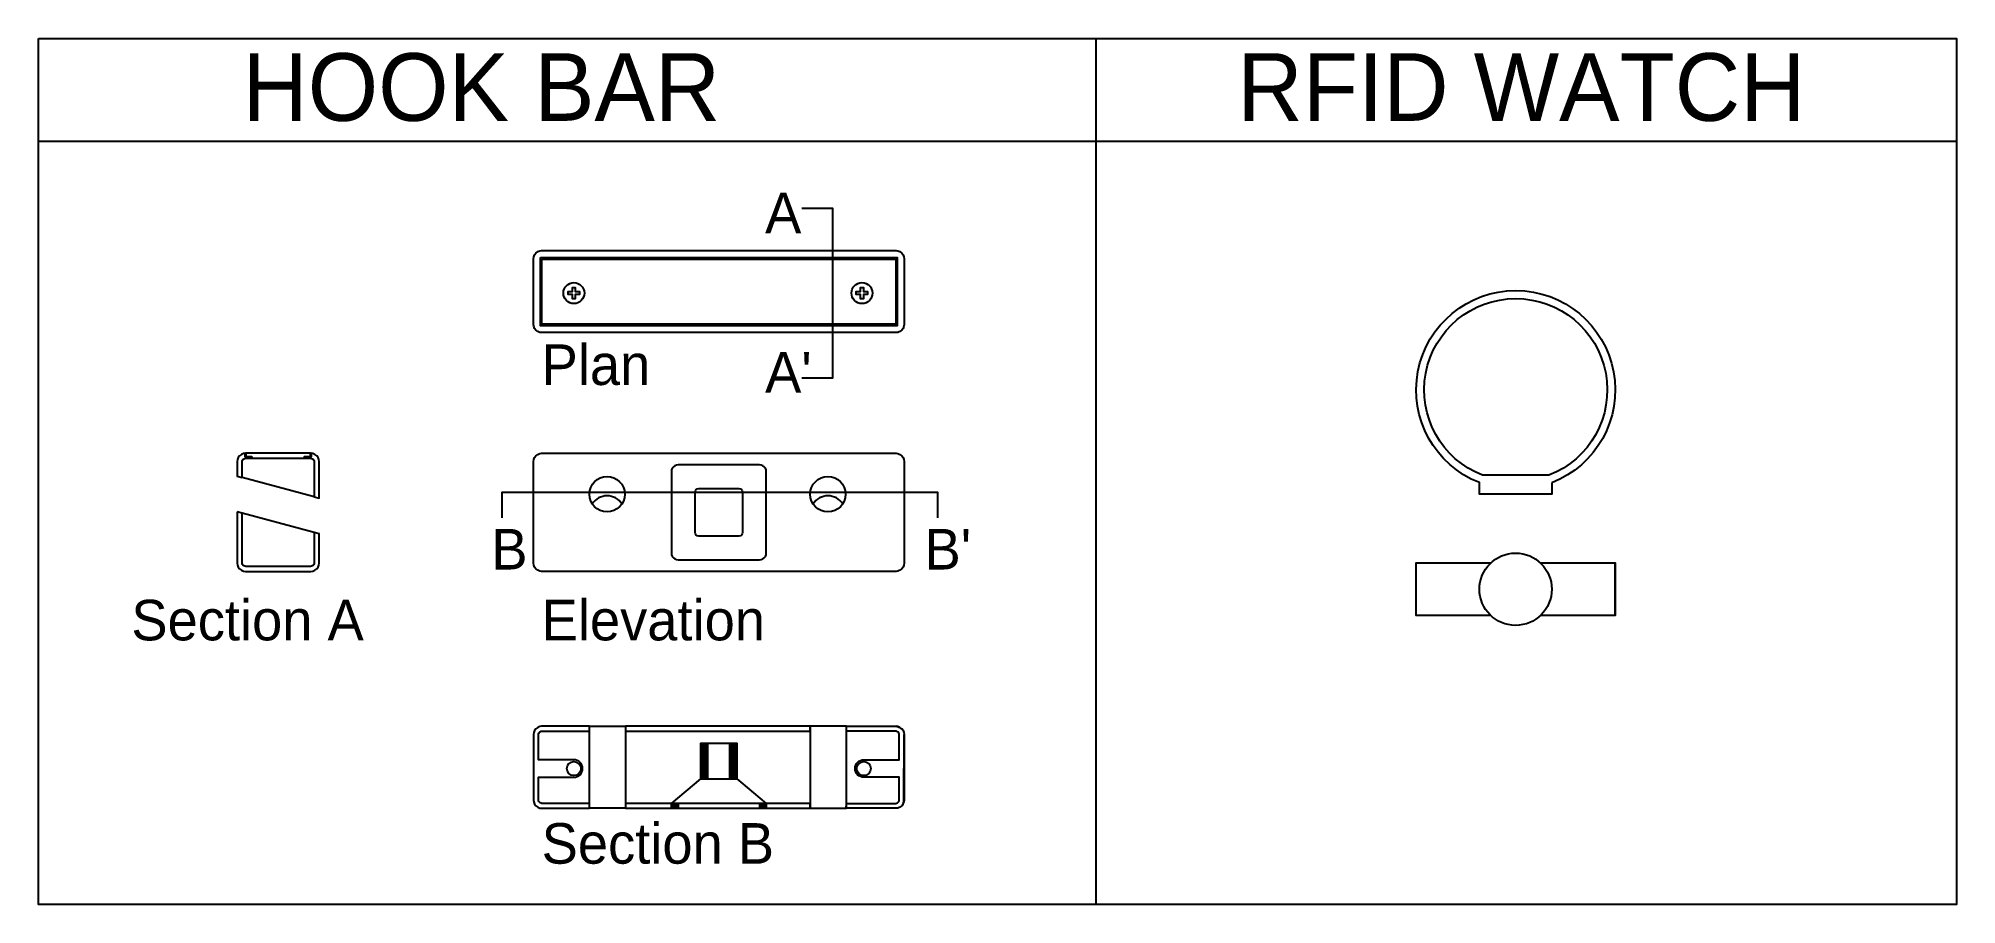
# Model space of a CAD drawing. Header units: millimetres. Extents: x 0 to 532, y 0 to 240.
import ezdxf

# ---------------------------------------------------------------- set-up
doc = ezdxf.new("R2010")
doc.units = ezdxf.units.MM
doc.layers.add('SectionCutEdges', color=10, linetype='Continuous')
doc.layers.add('Text layer', color=140, linetype='Continuous', plot=False)

msp = doc.modelspace()

# ---------------------------------------------------------------- linework, layer by layer
for p, q in [((292.99, 240.18), (292.99, 0)), ((76.44, 113.05), (56.44, 118.41)), ((76.44, 103.14), (56.44, 108.5)), ((381.76, 80.16), (381.76, 94.74)), ((436.9, 80.16), (436.9, 94.74)), ((152.7, 28.09), (152.7, 48.09)), ((223.87, 26.72), (223.87, 49.46)), ((183.61, 38.85), (183.61, 44.76)), ((183.8, 34.92), (183.8, 44.76)), ((184.1, 34.92), (184.1, 44.76)), ((184.5, 34.92), (184.5, 44.76)), ((184.96, 34.92), (184.96, 44.76)), ((185.45, 34.92), (185.45, 44.76)), ((191.63, 34.92), (191.63, 44.76)), ((192.12, 34.92), (192.12, 44.76)), ((192.58, 34.92), (192.58, 44.76)), ((192.98, 34.92), (192.98, 44.76)), ((193.28, 34.92), (193.28, 44.76)), ((193.47, 38.85), (193.47, 44.76)), ((183.61, 34.92), (183.61, 38.85)), ((193.47, 34.92), (193.47, 38.85)), ((183.54, 34.92), (193.54, 34.92)), ((175.64, 28.08), (175.64, 26.72)), ((175.94, 28.08), (175.94, 26.72)), ((176.34, 28.08), (176.34, 26.72)), ((176.8, 28.08), (176.8, 26.72)), ((177.3, 28.08), (177.3, 26.72)), ((199.78, 28.08), (199.78, 26.72)), ((200.28, 28.08), (200.28, 26.72)), ((200.74, 28.08), (200.74, 26.72)), ((201.14, 28.08), (201.14, 26.72)), ((201.44, 28.08), (201.44, 26.72))]:
    msp.add_line(p, q)
for points in [[(0, 240.18), (531.5, 240.18), (531.5, 0), (0, 0)], [(0, 240.18), (531.5, 240.18), (531.5, 211.62), (0, 211.62)], [(238.16, 181.27), (238.73, 181.04), (239.23, 180.66), (239.61, 180.16), (239.84, 179.59), (239.91, 179.06), (239.91, 160.88), (239.84, 160.35), (239.61, 159.78), (239.23, 159.28), (238.73, 158.9), (238.16, 158.67), (237.64, 158.6), (139.44, 158.6), (138.92, 158.67), (138.35, 158.9), (137.85, 159.28), (137.47, 159.78), (137.24, 160.35), (137.17, 160.88), (137.17, 179.06), (137.24, 179.59), (137.47, 180.16), (137.85, 180.66), (138.35, 181.04), (138.92, 181.27), (139.44, 181.34), (237.64, 181.34)], [(139.09, 179.42), (237.99, 179.42), (237.99, 160.52), (139.09, 160.52)], [(139.54, 178.97), (237.54, 178.97), (237.54, 160.97), (139.54, 160.97)], [(149.56, 169.16), (148.77, 169.16), (148.77, 168.37), (148.77, 167.97), (147.98, 167.97), (147.98, 168.37), (147.98, 169.16), (147.18, 169.16), (146.79, 169.16), (146.79, 169.95), (147.18, 169.95), (147.98, 169.95), (147.98, 170.74), (147.98, 171.14), (148.77, 171.14), (148.77, 169.95), (149.56, 169.95), (149.96, 169.95), (149.96, 169.16)], [(229.37, 169.16), (228.58, 169.16), (228.58, 168.37), (228.58, 167.97), (227.79, 167.97), (227.79, 168.37), (227.79, 169.16), (227, 169.16), (226.6, 169.16), (226.6, 169.95), (227, 169.95), (227.79, 169.95), (227.79, 170.74), (227.79, 171.14), (228.58, 171.14), (228.58, 169.95), (229.37, 169.95), (229.77, 169.95), (229.77, 169.16)], [(59.04, 123.77), (59.04, 124.17), (57.32, 124.17), (57.32, 125.14), (56.82, 125.07), (56.25, 124.83), (55.75, 124.46), (55.37, 123.96), (55.14, 123.39), (55.07, 122.87), (55.07, 118.78), (56.44, 118.41), (56.44, 122.77), (56.47, 123.03), (56.57, 123.27), (56.73, 123.48), (56.94, 123.63), (57.18, 123.73), (57.44, 123.77), (57.44, 123.77), (57.44, 123.77), (58.2, 123.77)], [(59.13, 124.25), (59.13, 123.77), (73.75, 123.77), (73.75, 124.25), (75.44, 124.25), (75.44, 125.14), (57.44, 125.14), (57.44, 124.25)], [(73.84, 123.77), (74.68, 123.77), (75.44, 123.77), (75.7, 123.73), (75.94, 123.63), (76.15, 123.48), (76.31, 123.27), (76.41, 123.03), (76.44, 122.77), (76.44, 113.05), (77.81, 112.68), (77.81, 122.87), (77.74, 123.39), (77.51, 123.96), (77.13, 124.46), (76.63, 124.83), (76.06, 125.07), (75.56, 125.14), (75.56, 124.17), (73.84, 124.17)], [(238.73, 92.7), (238.16, 92.46), (237.63, 92.39), (139.45, 92.39), (138.92, 92.46), (138.35, 92.7), (137.85, 93.08), (137.47, 93.58), (137.24, 94.15), (137.17, 94.68), (137.17, 122.86), (137.24, 123.39), (137.47, 123.96), (137.85, 124.46), (138.35, 124.83), (138.92, 125.07), (139.42, 125.14), (237.66, 125.14), (238.16, 125.07), (238.73, 124.83), (239.23, 124.46), (239.61, 123.96), (239.84, 123.39), (239.91, 122.86), (239.91, 94.68), (239.84, 94.15), (239.61, 93.58), (239.23, 93.08)], [(201.63, 120.51), (201.44, 120.97), (201.14, 121.37), (200.74, 121.67), (200.28, 121.86), (199.78, 121.93), (177.3, 121.93), (176.8, 121.86), (176.34, 121.67), (175.94, 121.37), (175.64, 120.97), (175.45, 120.51), (175.38, 120.01), (175.38, 97.52), (175.45, 97.03), (175.64, 96.57), (175.94, 96.17), (176.34, 95.87), (176.8, 95.68), (177.3, 95.61), (199.78, 95.61), (200.28, 95.68), (200.74, 95.87), (201.14, 96.17), (201.44, 96.57), (201.63, 97.03), (201.7, 97.52), (201.7, 120.01)], [(55.07, 108.87), (55.07, 94.67), (55.14, 94.15), (55.37, 93.58), (55.75, 93.08), (56.25, 92.7), (56.82, 92.46), (57.35, 92.39), (75.53, 92.39), (76.06, 92.46), (76.63, 92.7), (77.13, 93.08), (77.51, 93.58), (77.74, 94.15), (77.81, 94.67), (77.81, 102.77), (76.44, 103.14), (76.44, 94.77), (76.41, 94.51), (76.31, 94.27), (76.15, 94.06), (75.94, 93.9), (75.7, 93.8), (75.44, 93.77), (57.44, 93.77), (57.18, 93.8), (56.94, 93.9), (56.73, 94.06), (56.57, 94.27), (56.47, 94.51), (56.44, 94.77), (56.44, 108.5)], [(152.7, 49.46), (162.67, 49.46), (162.67, 26.72), (152.7, 26.72)], [(223.87, 49.46), (213.89, 49.46), (213.89, 26.72), (223.87, 26.72)], [(175.38, 28.08), (183.54, 34.92), (183.54, 42.61), (183.54, 44.76), (183.61, 44.76), (183.8, 44.76), (184.1, 44.76), (184.5, 44.76), (184.96, 44.76), (185.45, 44.76), (191.63, 44.76), (192.12, 44.76), (192.58, 44.76), (192.98, 44.76), (193.28, 44.76), (193.47, 44.76), (193.54, 44.76), (193.54, 42.61), (193.54, 34.92), (194.68, 33.96), (201.7, 28.08), (201.44, 28.08), (201.14, 28.08), (200.74, 28.08), (200.28, 28.08), (199.78, 28.08), (177.3, 28.08), (176.8, 28.08), (176.34, 28.08), (175.94, 28.08), (175.64, 28.08)], [(239.23, 27.4), (239.61, 27.9), (239.84, 28.47)]]:
    msp.add_lwpolyline(points, close=True)
for points in [[(419.32, 116.98), (419.32, 113.79), (399.27, 113.79), (399.27, 117.01, -5.312909)], [(418.52, 119.04), (400.15, 119.04, -5.334131)], [(181.96, 108.77), (181.96, 114.35, -0.414214), (182.96, 115.35), (188.54, 115.35), (194.12, 115.35, -0.414214), (195.12, 114.35), (195.12, 108.77), (195.12, 103.19, -0.414214), (194.12, 102.19), (188.54, 102.19), (182.96, 102.19, -0.414214), (181.96, 103.19)], [(152.7, 28.09), (139.54, 28.09), (139.28, 28.13), (139.04, 28.22), (138.83, 28.38), (138.67, 28.59), (138.57, 28.83), (138.54, 29.09), (138.54, 35.19), (138.54, 35.33), (148.37, 35.33, 1), (148.37, 40.16), (138.54, 40.16), (138.54, 47.09), (138.57, 47.35), (138.67, 47.59), (138.83, 47.8), (139.04, 47.96), (139.28, 48.06), (139.54, 48.09), (152.7, 48.09), (152.7, 49.46), (139.44, 49.46), (138.92, 49.4), (138.35, 49.16), (137.85, 48.78), (137.47, 48.28), (137.24, 47.71), (137.17, 47.18), (137.17, 29), (137.24, 28.47), (137.47, 27.9), (137.85, 27.4), (138.35, 27.02), (138.92, 26.79), (139.44, 26.72), (152.7, 26.72)]]:
    msp.add_lwpolyline(points, format="xyb", close=True)
for points in [[(57.44, 125.14), (57.44, 124.25)], [(402.41, 80.16), (381.76, 80.16), (381.76, 94.74), (402.41, 94.74)], [(416.18, 94.74), (436.9, 94.74), (436.9, 80.16), (416.18, 80.16)], [(162.67, 48.09), (213.89, 48.09), (213.89, 49.46), (162.68, 49.46), (162.68, 48.09)], [(239.61, 48.28), (239.23, 48.78), (238.73, 49.16), (238.16, 49.4), (237.64, 49.46)], [(175.38, 26.72), (175.38, 28.08), (162.67, 28.09), (162.67, 26.72), (175.38, 26.72), (175.45, 26.72), (175.64, 26.72), (175.94, 26.72), (176.34, 26.72), (176.8, 26.72), (177.3, 26.72), (199.78, 26.72), (200.28, 26.72), (200.74, 26.72), (201.14, 26.72), (201.44, 26.72), (201.63, 26.72), (201.7, 26.72), (213.89, 26.72), (213.89, 28.09), (201.7, 28.08), (201.7, 26.72)]]:
    msp.add_lwpolyline(points)
msp.add_lwpolyline([(239.23, 27.4), (238.73, 27.02), (238.16, 26.79), (237.64, 26.72), (223.86, 26.72), (223.87, 28.09), (237.54, 28.09), (237.8, 28.13), (238.04, 28.22), (238.25, 28.38), (238.41, 28.59), (238.51, 28.83), (238.54, 29.09), (238.54, 35.33), (228.71, 35.33, -1), (228.71, 40.16), (238.54, 40.16), (238.54, 47.09), (238.51, 47.35), (238.41, 47.59), (238.25, 47.8), (238.04, 47.96), (237.8, 48.06), (223.87, 48.09), (223.87, 49.46), (237.64, 49.46), (238.73, 49.16), (239.61, 48.28), (239.84, 47.71), (239.91, 47.18), (239.91, 29), (239.84, 28.47), (239.91, 47.18)], format="xyb")
for centre, radius in [((148.38, 169.55), 2.91), ((228.2, 169.55), 2.91), ((157.57, 113.79), 4.91), ((218.76, 113.79), 4.91), ((409.3, 87.45), 10.02), ((148.37, 37.74), 1.96), ((228.71, 37.74), 1.96)]:
    msp.add_circle(centre, radius)
for centre in [(157.57, 108.43), (218.76, 108.43)]:
    msp.add_arc(centre, 4.91, 33.0478, 146.9522)
at = {"layer": 'SectionCutEdges'}
for points in [[(211.54, 193.12), (220.02, 193.12), (220.02, 145.98), (211.54, 145.98)], [(249.21, 107.25), (249.21, 114.31), (128.46, 114.31), (128.46, 107.25)]]:
    msp.add_lwpolyline(points, dxfattribs=at)

# ---------------------------------------------------------------- texts
at = {"layer": 'Text layer', "attachment_point": 1}
for s, insert, char_height in [('HOOK BAR', (56.54, 236.06), 18.753), ('RFID WATCH', (332.22, 236.06), 18.753), ('A', (201.36, 197.41), 11.25), ('Plan', (139.44, 155.33), 11.252), ("A'", (201.36, 153.22), 11.252), ('B', (125.51, 104.17), 11.25), ("B'", (245.54, 104.17), 11.252), ('Section A', (25.76, 84.52), 11.252), ('Elevation', (139.44, 84.52), 11.252), ('Section B', (139.44, 22.61), 11.252)]:
    msp.add_mtext_dynamic_manual_height_columns(s, width=1444.7894, gutter_width=937.63, heights=[0], dxfattribs=dict(at, insert=insert, char_height=char_height))

doc.saveas('drawing.dxf')
